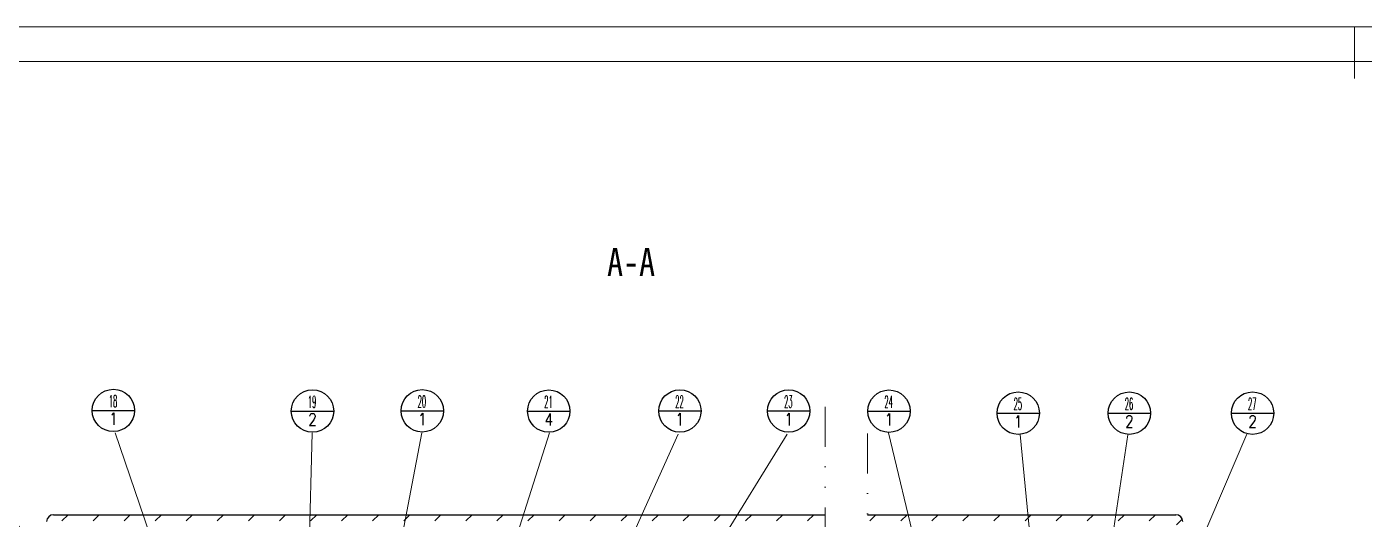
# Model space of a CAD drawing. Header units: millimetres. Extents: x 348 to 7549, y -2121 to -1262.
# Drawn here: x 559 to 945.6, y -1404.5 to -1262.2 of the extents above; entities that cross this region are included whole.
import ezdxf
from ezdxf.enums import TextEntityAlignment as Align

# ---------------------------------------------------------------- set-up
doc = ezdxf.new("R2010")
doc.units = ezdxf.units.MM
doc.header["$LTSCALE"] = 46.255
doc.linetypes.add('DIVIDE2', pattern=[0.625, 0.25, -0.125, 0, -0.125, 0, -0.125])
doc.layers.get('0').update_dxf_attribs({"linetype": 'CONTINUOUS'})
for name, color, linetype, lineweight in [('dim', 82, 'CONTINUOUS', 9), ('剖面线', 4, 'CONTINUOUS', 13), ('双点划线', 4, 'DIVIDE2', 13), ('图框_内框线', 5, 'CONTINUOUS', 13), ('图框_外框线', 7, 'CONTINUOUS', 13), ('文字', 3, 'CONTINUOUS', 13)]:
    doc.layers.add(name, color=color, linetype=linetype, lineweight=lineweight)
doc.styles.add('ROMANC', font='romanc.shx', dxfattribs={"bigfont": 'gbcbig.shx'})
doc.styles.get("Standard").update_dxf_attribs({"font": 'txt', "width": 0.85, "bigfont": 'gbcbig.shx'})
doc.dimstyles.new('YanXiu', dxfattribs={"dimtxt": 2.5, "dimasz": 2.2, "dimexe": 0.66, "dimexo": 0.66, "dimgap": 0.66, "dimtad": 0, "dimtoh": 1, "dimdsep": 46, "dimtxsty": 'ROMANC', "dimcen": 0, "dimclrd": 256, "dimclre": 131, "dimclrt": 42, "dimazin": 2, "dimtfac": 1, "dimtofl": 0, "dimtmove": 0, "dimatfit": 3, "dimfxl": 1, "dimlwd": 5, "dimlwe": 5, "dimarcsym": 0})

msp = doc.modelspace()

# ---------------------------------------------------------------- hatches: boundary and pattern name
at = {"layer": '剖面线'}
h = msp.add_hatch(dxfattribs=at)
h.set_pattern_fill('LINE', color=256, scale=2, angle=45, style=0)
h.set_pattern_definition([(45, (-2663.8246, -1387.07), (-4.490128, 4.490128), [])])
edge = h.paths.add_edge_path()
edge.add_spline(control_points=[(566.69165, -1404.96707), (566.69051, -1404.96718), (566.68783, -1404.96746), (566.68361, -1404.96799), (566.67899, -1404.96868), (566.67436, -1404.96948), (566.66971, -1404.9704), (566.66505, -1404.97143), (566.66038, -1404.97259), (566.65583, -1404.97383), (566.65284, -1404.97473), (566.65139, -1404.97517)], knot_values=[0.253872216, 0.253872216, 0.253872216, 0.253872216, 0.257320241, 0.261952689, 0.266621529, 0.271325905, 0.276064908, 0.280837577, 0.285642898, 0.290479808, 0.295009324, 0.295009324, 0.295009324, 0.295009324], degree=3, periodic=0)
edge.add_arc((566.71077, -1405.16616), 0.2, 90, 107.2690856, ccw=False)
edge.add_line((566.71077, -1404.96616), (789.73113, -1404.96616))
edge.add_line((789.73113, -1404.96616), (789.73113, -1403.16616))
edge.add_line((789.73113, -1403.16616), (566.71077, -1403.16616))
edge.add_arc((566.71077, -1405.16616), 2, 90, 180)
edge.add_line((564.71077, -1405.16616), (564.71077, -1498.66616))
edge.add_line((564.71077, -1498.66616), (566.51077, -1498.66616))
edge.add_line((566.51077, -1498.66616), (566.51077, -1405.01108))
edge = h.paths.add_edge_path()
edge.add_line((566.51077, -1513.66616), (564.71077, -1513.66616))
edge.add_line((564.71077, -1513.66616), (564.71077, -1561.16616))
edge.add_arc((566.71077, -1561.16616), 2, 180, 270)
edge.add_line((566.71077, -1563.16616), (573.71077, -1563.16616))
edge.add_line((573.71077, -1563.16616), (573.71077, -1561.36616))
edge.add_line((573.71077, -1561.36616), (566.55539, -1561.36616))
edge.add_spline(control_points=[(566.51157, -1561.18412), (566.51157, -1561.18412), (566.51171, -1561.18565), (566.51202, -1561.18872), (566.5126, -1561.19331), (566.51329, -1561.19793), (566.51409, -1561.20257), (566.51501, -1561.20722), (566.51604, -1561.21187), (566.51719, -1561.21654), (566.51843, -1561.22105), (566.51931, -1561.224), (566.51974, -1561.2254)], knot_values=[0.017986214, 0.017986214, 0.017986214, 0.017986214, 0.017994779, 0.02259003, 0.027222478, 0.031891319, 0.036595694, 0.041334697, 0.046107366, 0.050912687, 0.055749597, 0.060146177, 0.060146177, 0.060146177, 0.060146177], degree=3, periodic=0)
edge.add_arc((566.71077, -1561.16616), 0.2, 180, 197.2310018, ccw=False)
edge.add_line((566.51077, -1561.16616), (566.51077, -1513.66616))
h.paths.add_polyline_path([(767.71077, -1561.36616), (573.71077, -1561.36616), (573.71077, -1563.16616), (767.71077, -1563.16616)])
h.paths.add_polyline_path([(789.73113, -1561.36616), (767.71077, -1561.36616), (767.71077, -1563.16616), (789.73113, -1563.16616)])
edge = h.paths.add_edge_path()
edge.add_line((801.96338, -1561.36616), (801.96338, -1563.16616))
edge.add_line((801.96338, -1563.16616), (891.09854, -1563.16616))
edge.add_arc((891.09854, -1561.16616), 2, 270, 360)
edge.add_line((893.09854, -1561.16616), (893.09854, -1498.16616))
edge.add_line((893.09854, -1498.16616), (891.29854, -1498.16616))
edge.add_line((891.29854, -1498.16616), (891.29854, -1561.22195))
edge.add_spline(control_points=[(891.25373, -1561.29233), (891.25376, -1561.29229), (891.25487, -1561.29092), (891.25703, -1561.28819), (891.26012, -1561.28406), (891.2631, -1561.27987), (891.26596, -1561.27562), (891.2687, -1561.2713), (891.27132, -1561.26693), (891.27299, -1561.26399), (891.27381, -1561.26251)], knot_values=[0.10052688, 0.10052688, 0.10052688, 0.10052688, 0.100666818, 0.105826766, 0.110978112, 0.116119176, 0.121248294, 0.126363827, 0.131464165, 0.136523979, 0.136523979, 0.136523979, 0.136523979], degree=3, periodic=0)
edge.add_arc((891.09854, -1561.16616), 0.2, 270, 331.20048, ccw=False)
edge.add_line((891.09854, -1561.36616), (801.96338, -1561.36616))
h.paths.add_polyline_path([(893.09854, -1446.66616), (891.29854, -1446.66616), (891.29854, -1478.16616), (893.09854, -1478.16616)])
edge = h.paths.add_edge_path()
edge.add_line((891.09854, -1403.16616), (801.96338, -1403.16616))
edge.add_line((801.96338, -1403.16616), (801.96338, -1404.96616))
edge.add_line((801.96338, -1404.96616), (891.15471, -1404.96616))
edge.add_spline(control_points=[(891.22555, -1405.01166), (891.22523, -1405.0114), (891.22359, -1405.01006), (891.22057, -1405.00767), (891.21645, -1405.00458), (891.21226, -1405.00161), (891.208, -1404.99874), (891.20368, -1404.996), (891.19949, -1404.99348), (891.19672, -1404.99191), (891.19542, -1404.99119)], knot_values=[0.176545427, 0.176545427, 0.176545427, 0.176545427, 0.177767288, 0.182927236, 0.188078582, 0.193219646, 0.198348763, 0.203464297, 0.208564634, 0.21302454, 0.21302454, 0.21302454, 0.21302454], degree=3, periodic=0)
edge.add_arc((891.09854, -1405.16616), 0.2, 0, 61.0286142, ccw=False)
edge.add_line((891.29854, -1405.16616), (891.29854, -1439.66616))
edge.add_line((891.29854, -1439.66616), (893.09854, -1439.66616))
edge.add_line((893.09854, -1439.66616), (893.09854, -1405.16616))
edge.add_arc((891.09854, -1405.16616), 2, 0, 90)

# ---------------------------------------------------------------- linework, layer by layer
at = {"color": 2, "linetype": 'Continuous'}
for p, q in [((577.88885, -1373.04493), (590.13515, -1373.04493)), ((635.43582, -1373.22469), (647.68212, -1373.22469)), ((667.15913, -1373.15964), (679.40543, -1373.15964)), ((703.73591, -1373.24642), (715.98221, -1373.24642)), ((741.61878, -1373.19276), (753.86508, -1373.19276)), ((773.08165, -1373.19276), (785.32795, -1373.19276)), ((802.06448, -1373.25421), (814.31078, -1373.25421)), ((839.41792, -1373.82786), (851.66422, -1373.82786)), ((871.54769, -1373.82786), (883.79399, -1373.82786)), ((907.15819, -1373.82786), (919.40449, -1373.82786))]:
    msp.add_line(p, q, dxfattribs=at)
at = {"color": 7, "linetype": 'Continuous'}
for p, q in [((566.71077, -1403.16616), (789.73113, -1403.16616)), ((566.71077, -1403.16616), (789.73113, -1403.16616)), ((801.96338, -1403.16616), (891.09854, -1403.16616)), ((801.96338, -1403.16616), (891.09854, -1403.16616))]:
    msp.add_line(p, q, dxfattribs=at)
at = {"color": 2, "linetype": 'Continuous'}
for centre in [(584.012, -1373.04493), (641.55897, -1373.22469), (673.28228, -1373.15964), (709.85906, -1373.24642), (747.74193, -1373.19276), (779.2048, -1373.19276), (808.18763, -1373.25421), (845.54107, -1373.82786), (877.67084, -1373.82786), (913.28134, -1373.82786)]:
    msp.add_circle(centre, 6.12315, dxfattribs=at)
at = {"color": 7, "linetype": 'Continuous'}
for centre, start, end in [((566.71077, -1405.16616), 90, 180), ((891.09854, -1405.16616), 0, 90)]:
    msp.add_arc(centre, 2, start, end, dxfattribs=at)
at = {"layer": '双点划线'}
for p, q in [((789.73113, -1371.95563), (789.73113, -1591.81072)), ((801.96338, -1379.67353), (801.96338, -1591.04196))]:
    msp.add_line(p, q, dxfattribs=at)
at = {"layer": '图框_内框线'}
msp.add_lwpolyline([(942.74305, -1262.1601), (942.74305, -1277.1601)], dxfattribs=at)
msp.add_lwpolyline([(373.24305, -2093.1601), (1527.24305, -2093.1601), (1527.24305, -1272.1601), (373.24305, -1272.1601)], close=True, dxfattribs=at)
at = {"layer": '图框_外框线'}
msp.add_lwpolyline([(348.24305, -2103.1601), (1537.24305, -2103.1601), (1537.24305, -1262.1601), (348.24305, -1262.1601)], close=True, dxfattribs=at)

# ---------------------------------------------------------------- texts
at = {"color": 2, "linetype": 'Continuous'}
for s, height, width, p, p2 in [('18', 3.498943, 0.525, (582.68258, -1372.10642), (585.13184, -1372.10642)), ('19', 3.498943, 0.525, (640.22955, -1372.28617), (642.67881, -1372.28617)), ('20', 3.498943, 0.466667, (671.95286, -1372.22113), (674.40212, -1372.22113)), ('21', 3.498943, 0.525, (708.52964, -1372.30791), (710.9789, -1372.30791)), ('22', 3.498943, 0.42, (746.41251, -1372.25424), (748.86177, -1372.25424)), ('23', 3.498943, 0.42, (777.87538, -1372.25424), (780.32464, -1372.25424)), ('24', 3.498943, 0.42, (806.85822, -1372.31569), (809.30748, -1372.31569)), ('25', 3.498943, 0.42, (844.21166, -1372.88934), (846.66092, -1372.88934)), ('26', 3.498943, 0.42, (876.34143, -1372.88934), (878.79069, -1372.88934)), ('27', 3.498943, 0.42, (911.95193, -1372.88934), (914.40119, -1372.88934)), ('1', 3.49894, 2.1, (582.78281, -1377.21815), (585.23207, -1377.21815)), ('2', 3.49894, 1.05, (640.32978, -1377.39791), (642.77904, -1377.39791)), ('1', 3.49894, 2.1, (672.05309, -1377.33286), (674.50235, -1377.33286)), ('4', 3.49894, 1.05, (708.62987, -1377.41964), (711.07913, -1377.41964)), ('1', 3.49894, 2.1, (746.51274, -1377.36598), (748.962, -1377.36598)), ('1', 3.49894, 2.1, (777.97561, -1377.36598), (780.42487, -1377.36598)), ('1', 3.49894, 2.1, (806.95845, -1377.42743), (809.40771, -1377.42743)), ('1', 3.49894, 2.1, (844.31189, -1378.00108), (846.76115, -1378.00108)), ('2', 3.49894, 1.05, (876.44166, -1378.00108), (878.89092, -1378.00108)), ('2', 3.49894, 1.05, (912.05216, -1378.00108), (914.50142, -1378.00108))]:
    msp.add_text(s, height=height, dxfattribs=dict(at, width=width)).set_placement(p, p2, align=Align.FIT)
at = {"layer": '文字', "insert": (740.58129, -1326.14384), "char_height": 8, "width": 20.1411661, "attachment_point": 3, "line_spacing_factor": 0.9}
msp.add_mtext('{\\fFangSong|b0|i0|c134|p49;A-A}', dxfattribs=at)

# ---------------------------------------------------------------- leaders
at = {"layer": 'dim'}
for points in [[(607.78205, -1474.23285), (536.27367, -1379.47705)], [(613.55745, -1464.57819), (584.51373, -1379.47705)], [(639.2546, -1466.30124), (641.48503, -1379.47705)], [(652.01665, -1490.68079), (673.14255, -1379.47705)], [(681.66882, -1468.50321), (710.07635, -1379.47705)], [(692.58826, -1500.84193), (747.25862, -1379.85353)], [(709.8998, -1491.6095), (778.72149, -1379.85353)], [(833.65191, -1486.83716), (808.0857, -1379.52511)], [(856.68652, -1489.03879), (846.08862, -1379.98616)], [(859.58216, -1501.64755), (911.61005, -1379.88248)], [(860.52817, -1491.18508), (877.18384, -1380.06019)], [(607.56603, -1498.66439), (496.29616, -1396.28636)]]:
    msp.add_leader(points, dimstyle='YanXiu', override={"dimasz": 2, "dimgap": 0.66, "dimtad": 0}, dxfattribs=at)

doc.saveas('drawing.dxf')
